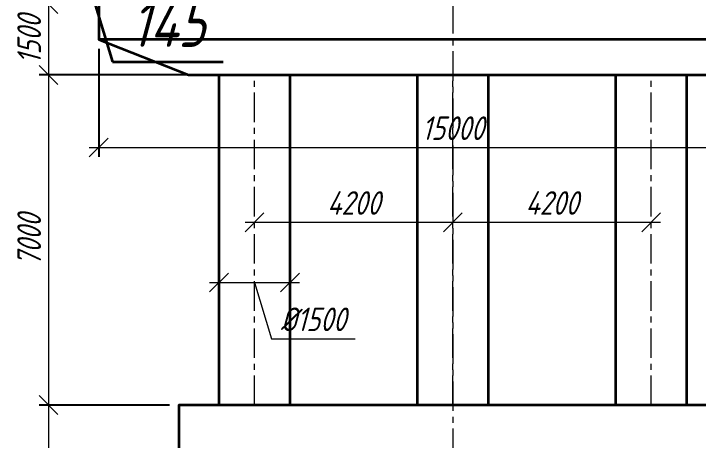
# Model space of a CAD drawing. Header units: millimetres. Extents: x 263685 to 14136308, y -2404013 to 2433772.
# Drawn here: x 7141345 to 7155846, y 22255 to 31300 of the extents above; entities that cross this region are included whole.
import ezdxf

# ---------------------------------------------------------------- set-up
doc = ezdxf.new("R2010")
doc.units = ezdxf.units.MM
doc.linetypes.add('осевая', pattern=[2, 1.25, -0.25, 0.25, -0.25])
for name, color, linetype, lineweight in [('1-Бетон', 106, 'Continuous', 35), ('ИС_Ось', 3, 'осевая', 18), ('ИС_Размер', 3, 'Continuous', 18)]:
    doc.layers.add(name, color=color, linetype=linetype, lineweight=lineweight)
doc.styles.add('0', font='isocpeur.ttf', dxfattribs={"width": 0.8, "oblique": 15})
doc.dimstyles.new('М200', dxfattribs={"dimscale": 200, "dimtxt": 2.5, "dimasz": 2, "dimexe": 1, "dimexo": 1, "dimgap": 0.8, "dimtad": 1, "dimdec": 0, "dimzin": 0, "dimdsep": 46, "dimtxsty": '0', "dimblk": 'OBLIQUE', "dimcen": 0.09, "dimdle": 1, "dimclrd": 256, "dimclre": 256, "dimclrt": 256, "dimadec": 4, "dimazin": 0, "dimtfac": 1, "dimtdec": 0, "dimtmove": 1, "dimatfit": 2, "dimfxl": 1, "dimtolj": 1, "dimtzin": 0, "dimlwd": -1, "dimarcsym": 0})
doc.dimstyles.new('М400нов', dxfattribs={"dimscale": 400, "dimtxt": 2.5, "dimasz": 2, "dimexe": 1, "dimexo": 1, "dimgap": 0.8, "dimtad": 1, "dimdec": 0, "dimzin": 0, "dimdsep": 46, "dimtxsty": '0', "dimblk": 'OBLIQUE', "dimcen": 0.09, "dimdle": 1, "dimclrd": 256, "dimclre": 256, "dimclrt": 256, "dimadec": 4, "dimazin": 0, "dimtfac": 1, "dimtdec": 0, "dimtmove": 1, "dimatfit": 2, "dimfxl": 1, "dimtolj": 1, "dimtzin": 0, "dimlwd": -1, "dimarcsym": 0})

# ---------------------------------------------------------------- blocks, each defined once
blk = doc.blocks.new('_OBLIQUE')
at = {"color": 0, "linetype": 'ByBlock', "lineweight": -2}
blk.add_line((0.5, 0.5), (-0.5, -0.5), dxfattribs=at)
blk = doc.blocks.new('*D1109')
at = {"layer": 'Defpoints', "color": 0, "linetype": 'Continuous', "transparency": 16777216}
for p in [(7143146, 30752, 5778), (7158146, 30756, 5778), (7158146, 28462)]:
    blk.add_point(p, dxfattribs=at)
at = {"layer": 'ИС_Размер', "lineweight": -2, "transparency": 16777216}
for p, q in [((7143146, 30552), (7143146, 28262)), ((7158146, 30556), (7158146, 28262))]:
    blk.add_line(p, q, dxfattribs=at)
at = {"layer": 'ИС_Размер', "transparency": 16777216}
blk.add_line((7142946, 28462), (7158346, 28462), dxfattribs=at)
at = {"layer": 'ИС_Размер', "linetype": 'Continuous', "transparency": 16777216, "xscale": 400, "yscale": 400, "zscale": 400, "rotation": 180}
blk.add_blockref('_OBLIQUE', (7143146, 28462), dxfattribs=at)
at = {"layer": 'ИС_Размер', "linetype": 'Continuous', "transparency": 16777216, "xscale": 400, "yscale": 400, "zscale": 400}
blk.add_blockref('_OBLIQUE', (7158146, 28462), dxfattribs=at)
at = {"layer": 'ИС_Размер', "linetype": 'Continuous', "transparency": 16777216, "insert": (7150646, 28872), "char_height": 500, "attachment_point": 5, "style": '0'}
blk.add_mtext('\\A1;15000', dxfattribs=at)
blk = doc.blocks.new('*U954')
at = {"layer": '1-Бетон'}
blk.add_lwpolyline([(-750, 3500), (750, 3500), (750, -3500), (-750, -3500)], close=True, dxfattribs=at)
at = {"layer": 'ИС_Ось', "ltscale": 500}
blk.add_line((0, -3500), (0, 3500), dxfattribs=at)
blk = doc.blocks.new('*U953')
at = {"layer": 'ИС_Размер', "color": 0, "linetype": 'ByBlock', "lineweight": -2, "transparency": 16777216}
for p in [(0, 0), (4200, 0), (8400, 0)]:
    blk.add_blockref('*U954', p, dxfattribs=at)
blk = doc.blocks.new('*D1030')
at = {"layer": 'Defpoints', "color": 0, "linetype": 'Continuous', "transparency": 16777216}
for p in [(7146446, 26877), (7150646, 26877), (7150646, 26877)]:
    blk.add_point(p, dxfattribs=at)
at = {"layer": 'ИС_Размер', "transparency": 16777216}
blk.add_line((7146246, 26877), (7150846, 26877), dxfattribs=at)
at = {"layer": 'ИС_Размер', "linetype": 'Continuous', "transparency": 16777216, "xscale": 400, "yscale": 400, "zscale": 400, "rotation": 180}
blk.add_blockref('_OBLIQUE', (7146446, 26877), dxfattribs=at)
at = {"layer": 'ИС_Размер', "linetype": 'Continuous', "transparency": 16777216, "xscale": 400, "yscale": 400, "zscale": 400}
blk.add_blockref('_OBLIQUE', (7150646, 26877), dxfattribs=at)
at = {"layer": 'ИС_Размер', "linetype": 'Continuous', "transparency": 16777216, "insert": (7148546, 27287), "char_height": 500, "attachment_point": 5, "style": '0'}
blk.add_mtext('\\A1;4200', dxfattribs=at)
blk = doc.blocks.new('*D1031')
at = {"layer": 'Defpoints', "color": 0, "linetype": 'Continuous', "transparency": 16777216}
for p in [(7150646, 26877), (7154846, 26877), (7154846, 26877)]:
    blk.add_point(p, dxfattribs=at)
at = {"layer": 'ИС_Размер', "transparency": 16777216}
blk.add_line((7150446, 26877), (7155046, 26877), dxfattribs=at)
at = {"layer": 'ИС_Размер', "linetype": 'Continuous', "transparency": 16777216, "xscale": 400, "yscale": 400, "zscale": 400, "rotation": 180}
blk.add_blockref('_OBLIQUE', (7150646, 26877), dxfattribs=at)
at = {"layer": 'ИС_Размер', "linetype": 'Continuous', "transparency": 16777216, "xscale": 400, "yscale": 400, "zscale": 400}
blk.add_blockref('_OBLIQUE', (7154846, 26877), dxfattribs=at)
at = {"layer": 'ИС_Размер', "linetype": 'Continuous', "transparency": 16777216, "insert": (7152746, 27287), "char_height": 500, "attachment_point": 5, "style": '0'}
blk.add_mtext('\\A1;4200', dxfattribs=at)
blk = doc.blocks.new('*D1120')
at = {"layer": 'Defpoints', "color": 0, "linetype": 'Continuous', "transparency": 16777216}
for p in [(7145696, 25791, 5778), (7147196, 25791, 5778), (7147196, 25600)]:
    blk.add_point(p, dxfattribs=at)
at = {"layer": 'ИС_Размер', "transparency": 16777216}
for p, q in [((7145496, 25600), (7147396, 25600)), ((7146446, 25600), (7146803, 24410)), ((7146803, 24410), (7148577, 24410))]:
    blk.add_line(p, q, dxfattribs=at)
at = {"layer": 'ИС_Размер', "lineweight": -2, "transparency": 16777216}
for p, q in [((7145696, 25591), (7145696, 25400)), ((7147196, 25591), (7147196, 25400))]:
    blk.add_line(p, q, dxfattribs=at)
at = {"layer": 'ИС_Размер', "linetype": 'Continuous', "transparency": 16777216, "xscale": 400, "yscale": 400, "zscale": 400, "rotation": 180}
blk.add_blockref('_OBLIQUE', (7145696, 25600), dxfattribs=at)
at = {"layer": 'ИС_Размер', "linetype": 'Continuous', "transparency": 16777216, "xscale": 400, "yscale": 400, "zscale": 400}
blk.add_blockref('_OBLIQUE', (7147196, 25600), dxfattribs=at)
at = {"layer": 'ИС_Размер', "linetype": 'Continuous', "transparency": 16777216, "insert": (7147690, 24820), "char_height": 500, "attachment_point": 5, "style": '0'}
blk.add_mtext('\\A1;%%C1500', dxfattribs=at)
blk = doc.blocks.new('*D1122')
at = {"layer": 'Defpoints', "color": 0, "linetype": 'Continuous', "transparency": 16777216}
for p in [(7145696, 30002), (7142083, 23002), (7144846, 23002)]:
    blk.add_point(p, dxfattribs=at)
at = {"layer": 'ИС_Размер', "transparency": 16777216}
blk.add_line((7142083, 30202), (7142083, 22802), dxfattribs=at)
at = {"layer": 'ИС_Размер', "lineweight": -2, "transparency": 16777216}
for p, q in [((7145496, 30002), (7141883, 30002)), ((7144646, 23002), (7141883, 23002))]:
    blk.add_line(p, q, dxfattribs=at)
at = {"layer": 'ИС_Размер', "linetype": 'Continuous', "transparency": 16777216, "xscale": 400, "yscale": 400, "zscale": 400}
for p, rotation in [((7142083, 30002), 90), ((7142083, 23002), 270)]:
    blk.add_blockref('_OBLIQUE', p, dxfattribs=dict(at, rotation=rotation))
at = {"layer": 'ИС_Размер', "linetype": 'Continuous', "transparency": 16777216, "insert": (7141673, 26502), "char_height": 500, "attachment_point": 5, "rotation": 90, "style": '0'}
blk.add_mtext('\\A1;7000', dxfattribs=at)
blk = doc.blocks.new('*D1123')
at = {"layer": 'Defpoints', "color": 0, "linetype": 'Continuous', "transparency": 16777216}
for p in [(7144846, 23002), (7142083, 18002), (7144846, 18002)]:
    blk.add_point(p, dxfattribs=at)
at = {"layer": 'ИС_Размер', "transparency": 16777216}
blk.add_line((7142083, 23202), (7142083, 17802), dxfattribs=at)
at = {"layer": 'ИС_Размер', "lineweight": -2, "transparency": 16777216}
for p, q in [((7144646, 23002), (7141883, 23002)), ((7144646, 18002), (7141883, 18002))]:
    blk.add_line(p, q, dxfattribs=at)
at = {"layer": 'ИС_Размер', "linetype": 'Continuous', "transparency": 16777216, "xscale": 400, "yscale": 400, "zscale": 400}
for p, rotation in [((7142083, 23002), 90), ((7142083, 18002), 270)]:
    blk.add_blockref('_OBLIQUE', p, dxfattribs=dict(at, rotation=rotation))
at = {"layer": 'ИС_Размер', "linetype": 'Continuous', "transparency": 16777216, "insert": (7141673, 20502), "char_height": 500, "attachment_point": 5, "rotation": 90, "style": '0'}
blk.add_mtext('\\A1;5000', dxfattribs=at)
blk = doc.blocks.new('*D1124')
at = {"layer": 'Defpoints', "color": 0, "linetype": 'Continuous', "transparency": 16777216}
for p in [(7143146, 31502), (7142083, 30002), (7145046, 30002)]:
    blk.add_point(p, dxfattribs=at)
at = {"layer": 'ИС_Размер', "transparency": 16777216}
blk.add_line((7142083, 31702), (7142083, 29802), dxfattribs=at)
at = {"layer": 'ИС_Размер', "lineweight": -2, "transparency": 16777216}
for p, q in [((7142946, 31502), (7141883, 31502)), ((7144846, 30002), (7141883, 30002))]:
    blk.add_line(p, q, dxfattribs=at)
at = {"layer": 'ИС_Размер', "linetype": 'Continuous', "transparency": 16777216, "xscale": 400, "yscale": 400, "zscale": 400}
for p, rotation in [((7142083, 31502), 90), ((7142083, 30002), 270)]:
    blk.add_blockref('_OBLIQUE', p, dxfattribs=dict(at, rotation=rotation))
at = {"layer": 'ИС_Размер', "linetype": 'Continuous', "transparency": 16777216, "insert": (7141673, 30752), "char_height": 500, "attachment_point": 5, "rotation": 90, "style": '0'}
blk.add_mtext('\\A1;1500', dxfattribs=at)
blk = doc.blocks.new('*D1797')
at = {"layer": '1-Бетон', "lineweight": -2, "transparency": 16777216}
for p, q in [((7142650, 34365), (7142650, 32256)), ((7142795, 32583), (7142795, 32256))]:
    blk.add_line(p, q, dxfattribs=at)
at = {"layer": '1-Бетон', "transparency": 16777216}
for p, q in [((7142650, 32656), (7141850, 32656)), ((7142650, 32656), (7142795, 32656)), ((7142650, 32656), (7142795, 32656)), ((7142723, 32656), (7143437, 30276)), ((7142795, 32656), (7143595, 32656)), ((7143437, 30276), (7145785, 30276))]:
    blk.add_line(p, q, dxfattribs=at)
at = {"layer": 'Defpoints', "color": 0, "transparency": 16777216}
for p in [(7142650, 34765), (7142795, 32983), (7142795, 32656)]:
    blk.add_point(p, dxfattribs=at)
at = {"layer": '1-Бетон', "transparency": 16777216, "xscale": 800, "yscale": 800, "zscale": 800}
blk.add_blockref('_OBLIQUE', (7142650, 32656), dxfattribs=at)
at = {"layer": '1-Бетон', "transparency": 16777216, "xscale": 800, "yscale": 800, "zscale": 800, "rotation": 180}
blk.add_blockref('_OBLIQUE', (7142795, 32656), dxfattribs=at)
at = {"layer": '1-Бетон', "transparency": 16777216, "insert": (7144611, 31096), "char_height": 1000, "attachment_point": 5, "style": '0'}
blk.add_mtext('\\A1;145', dxfattribs=at)

msp = doc.modelspace()

# ---------------------------------------------------------------- linework, layer by layer
at = {"layer": '1-Бетон'}
for points in [[(7158145.3321, 31502.1129), (7143145.5099, 31502.1129), (7143145.6878, 30752.1129), (7145045.8656, 30002.1129), (7156245.6878, 30002.1129), (7158145.5099, 30752.1129)], [(7144845.8656, 18002.0474), (7156445.8656, 18002.0474), (7156445.8656, 23002.1129), (7144845.8656, 23002.1129)]]:
    msp.add_lwpolyline(points, close=True, dxfattribs=at)
msp.add_lwpolyline([(7158145.5099, 30752.1129), (7143145.6878, 30752.1129)], dxfattribs=at)
at = {"layer": 'ИС_Ось', "ltscale": 500, "flags": 128}
msp.add_lwpolyline([(7150645.8656, 31502.1129), (7150645.8656, 18001.9899)], dxfattribs=at)

# ---------------------------------------------------------------- block references
at = {"layer": 'ИС_Размер', "linetype": 'Continuous'}
msp.add_blockref('*U953', (7146445.8656, 26502.1129), dxfattribs=at)

# ---------------------------------------------------------------- dimensions: what is measured, and where the dimension line sits
at = {"layer": '1-Бетон'}
dim = msp.add_linear_dim(base=(7142795.3021, 32655.6504), p1=(7142650.365, 34765.2659), p2=(7142795.3021, 32983.1462), dimstyle='М400нов', dxfattribs=at)
dim.commit()
dim.dimension.update_dxf_attribs({"geometry": '*D1797', "text_midpoint": (7143756.8335, 31095.6504)})
at = {"layer": 'ИС_Размер', "linetype": 'Continuous'}
for base, p1, p2, picture, middle in [((7142083.4226, 30002.1129), (7143145.5099, 31502.1129), (7145045.8656, 30002.1129), '*D1124', (7141673.4226, 30752.1129)), ((7142083.4226, 23002.1129), (7145695.8656, 30002.1129), (7144845.8656, 23002.1129), '*D1122', (7141673.4226, 26502.1129)), ((7142083.4226, 18002.0458), (7144845.8656, 23002.1129), (7144845.8656, 18002.0458), '*D1123', (7141673.4226, 20502.0793))]:
    dim = msp.add_linear_dim(base=base, p1=p1, p2=p2, angle=90, dimstyle='М200', dxfattribs=at)
    dim.commit()
    dim.dimension.update_dxf_attribs({"geometry": picture, "text_midpoint": middle})
for base, p1, p2, picture, middle in [((7158145.5091, 28462.2825, -5778.159), (7143145.6878, 30752.1366), (7158145.5091, 30755.6693), '*D1109', (7150645.5984, 28872.2825, -5778.159)), ((7150645.5099, 26876.7802), (7146445.8656, 26876.7802), (7150645.5099, 26876.7802), '*D1030', (7148545.6878, 27286.7802)), ((7154845.8656, 26876.7802), (7150645.5099, 26876.7802), (7154845.8656, 26876.7802), '*D1031', (7152745.6878, 27286.7802))]:
    dim = msp.add_linear_dim(base=base, p1=p1, p2=p2, dimstyle='М200', dxfattribs=at)
    dim.commit()
    dim.dimension.update_dxf_attribs({"geometry": picture, "text_midpoint": middle})
dim = msp.add_linear_dim(base=(7147195.8656, 25599.8143, -5778.159), p1=(7145695.8656, 25790.6244), p2=(7147195.8656, 25790.6244), text='%%C<>', dimstyle='М200', dxfattribs=at)
dim.commit()
dim.dimension.update_dxf_attribs({"geometry": '*D1120', "text_midpoint": (7146962.8656, 24819.8143, -5778.159)})

doc.saveas('drawing.dxf')
